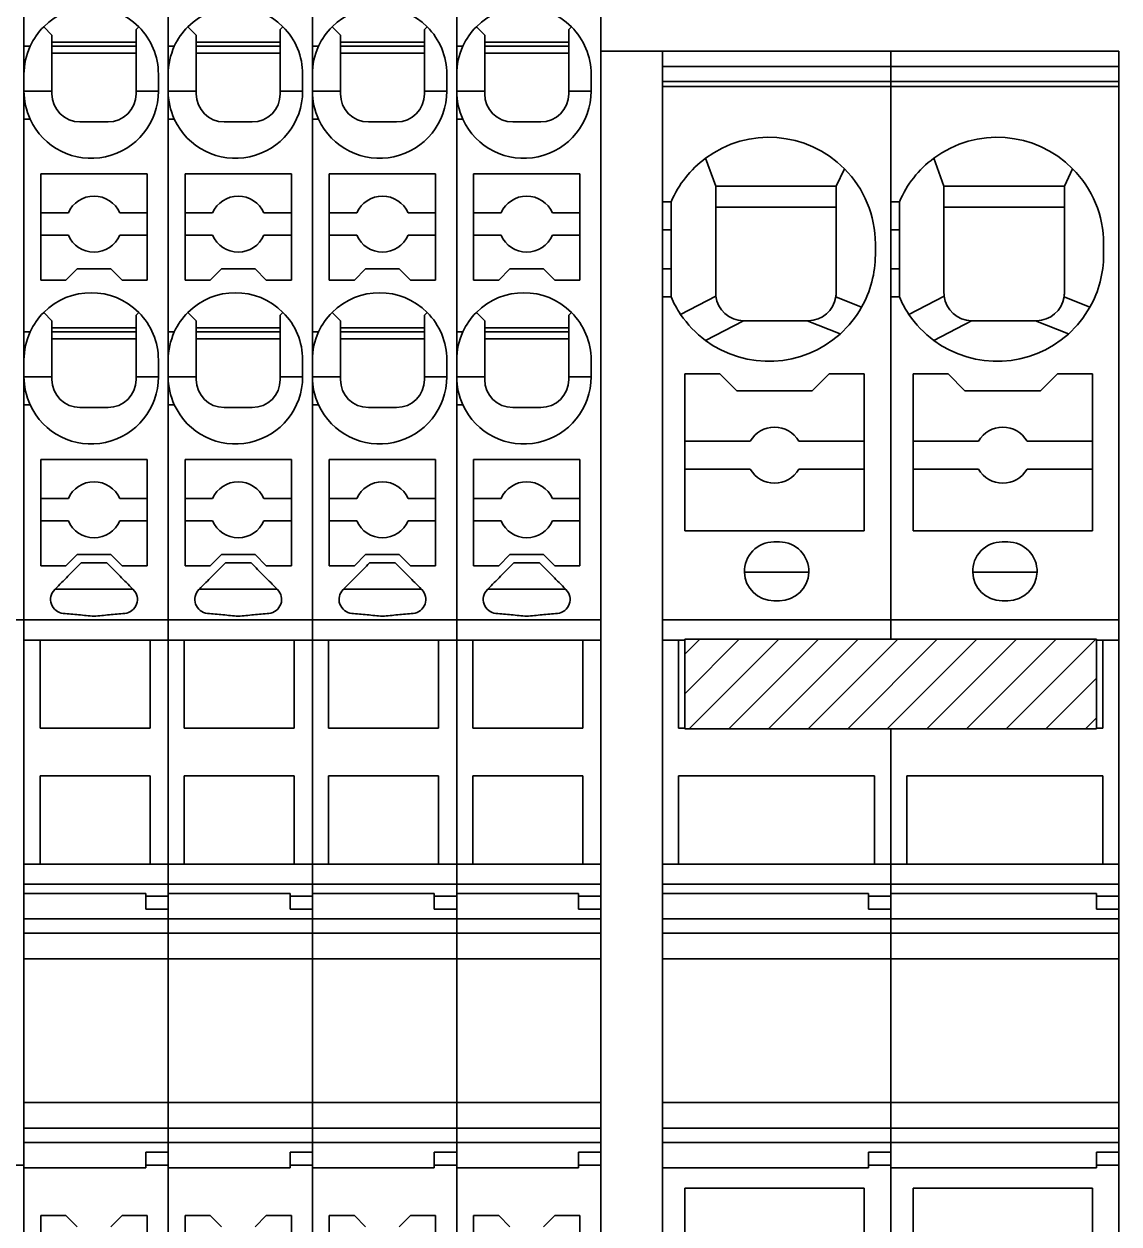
# Model space of a CAD drawing. Header units: millimetres. Extents: x 7 to 587, y 2 to 418.
# Drawn here: x 368.85 to 407.95, y 227.85 to 270.7 of the extents above; entities that cross this region are included whole.
import ezdxf

# ---------------------------------------------------------------- set-up
doc = ezdxf.new("R2010")
doc.units = ezdxf.units.MM
doc.layers.add('GR1_01', color=7, linetype='Continuous')
doc.layers.add('GR1_04', color=7, linetype='Continuous')

# ---------------------------------------------------------------- blocks, each defined once
blk = doc.blocks.new('BLKF064')
at = {"layer": 'GR1_01', "color": 3, "linetype": 'Continuous', "lineweight": 35}
for p, q in [((391.647, 269.725), (389.447, 269.725)), ((389.447, 269.725), (389.447, 212)), ((391.647, 212), (391.647, 269.725))]:
    blk.add_line(p, q, dxfattribs=at)
blk = doc.blocks.new('BLKF065')
at = {"layer": 'GR1_01', "color": 3, "linetype": 'Continuous', "lineweight": 35}
for p, q in [((391.647, 269.725), (399.797, 269.725)), ((391.647, 269.177), (391.647, 269.725)), ((399.797, 269.177), (399.797, 269.725)), ((391.647, 269.177), (399.797, 269.177)), ((391.647, 268.637), (391.647, 269.177)), ((399.797, 268.637), (399.797, 269.177)), ((391.647, 268.637), (399.797, 268.637)), ((391.647, 268.468), (391.647, 268.637)), ((391.647, 268.468), (399.797, 268.468)), ((391.647, 264.35), (391.647, 268.468)), ((399.797, 268.468), (399.797, 268.637)), ((399.797, 268.468), (399.797, 249.418)), ((393.547, 264.9), (393.185, 265.903)), ((398.142, 265.53), (397.847, 264.9)), ((393.547, 264.9), (397.847, 264.9)), ((393.547, 264.15), (393.547, 264.9)), ((397.847, 264.15), (397.847, 264.9)), ((391.956, 264.35), (391.647, 264.35)), ((391.647, 264.35), (391.647, 263.35)), ((391.956, 264.35), (391.956, 263.35)), ((397.847, 264.15), (393.547, 264.15)), ((393.547, 261.1), (393.547, 264.15)), ((397.847, 261.1), (397.847, 264.15)), ((391.647, 263.35), (391.956, 263.35)), ((391.647, 263.35), (391.647, 261.95)), ((391.956, 261.95), (391.956, 263.35)), ((399.247, 262.45), (399.247, 262.85)), ((391.956, 261.95), (391.647, 261.95)), ((391.647, 260.95), (391.647, 261.95)), ((391.956, 260.95), (391.956, 261.95)), ((391.647, 260.95), (391.956, 260.95)), ((391.647, 260.95), (391.647, 249.418)), ((393.554, 260.983), (392.295, 260.328)), ((398.757, 260.582), (397.836, 260.951)), ((394.534, 260.1), (393.183, 259.398)), ((396.811, 260.1), (394.547, 260.1)), ((397.991, 259.627), (396.811, 260.1)), ((392.447, 258.2), (392.447, 255.8)), ((393.697, 258.2), (392.447, 258.2)), ((394.297, 257.6), (393.697, 258.2)), ((397.597, 258.2), (396.997, 257.6)), ((398.847, 258.2), (397.597, 258.2)), ((398.847, 255.8), (398.847, 258.2)), ((396.997, 257.6), (394.297, 257.6)), ((392.447, 255.8), (394.781, 255.8)), ((392.447, 255.8), (392.447, 254.8)), ((396.513, 255.8), (398.847, 255.8)), ((398.847, 254.8), (398.847, 255.8)), ((394.781, 254.8), (392.447, 254.8)), ((392.447, 254.8), (392.447, 252.6)), ((398.847, 254.8), (396.513, 254.8)), ((398.847, 252.6), (398.847, 254.8)), ((392.447, 252.6), (398.847, 252.6)), ((395.822, 252.2), (395.622, 252.2)), ((394.573, 251.119), (396.872, 251.119)), ((395.622, 250.1), (395.822, 250.1)), ((391.647, 249.418), (399.797, 249.418)), ((391.647, 248.7), (391.647, 249.418)), ((399.797, 248.725), (399.797, 249.418)), ((391.647, 248.7), (392.222, 248.7)), ((391.647, 240.7), (391.647, 248.7)), ((392.222, 248.7), (392.222, 245.55)), ((392.222, 248.7), (392.447, 248.7)), ((392.447, 245.55), (392.222, 245.55)), ((399.797, 240.7), (399.797, 245.525)), ((399.222, 243.85), (392.222, 243.85)), ((392.222, 243.85), (392.222, 240.7)), ((399.222, 240.7), (399.222, 243.85)), ((391.647, 240.7), (392.222, 240.7)), ((391.647, 239.982), (391.647, 240.7)), ((392.222, 240.7), (399.222, 240.7)), ((399.222, 240.7), (399.797, 240.7)), ((399.797, 239.982), (399.797, 240.7)), ((399.797, 239.982), (391.647, 239.982)), ((391.647, 239.65), (391.647, 239.982)), ((399.797, 239.549), (399.797, 239.982)), ((391.647, 239.65), (398.997, 239.65)), ((391.647, 238.74), (391.647, 239.65)), ((398.997, 239.65), (398.997, 239.549)), ((398.997, 239.093), (398.997, 239.549)), ((398.997, 239.549), (399.797, 239.549)), ((399.797, 239.093), (399.797, 239.549)), ((398.997, 239.093), (399.797, 239.093)), ((399.797, 238.74), (399.797, 239.093)), ((399.797, 238.74), (391.647, 238.74)), ((391.647, 238.228), (391.647, 238.74)), ((399.797, 238.228), (399.797, 238.74)), ((391.647, 238.228), (399.797, 238.228)), ((391.647, 237.316), (391.647, 238.228)), ((399.797, 237.316), (399.797, 238.228)), ((391.647, 237.316), (399.797, 237.316)), ((391.647, 232.184), (391.647, 237.316)), ((399.797, 232.184), (399.797, 237.316)), ((391.647, 232.184), (399.797, 232.184)), ((391.647, 231.272), (391.647, 232.184)), ((399.797, 231.272), (399.797, 232.184)), ((391.647, 231.272), (399.797, 231.272)), ((391.647, 231.272), (391.647, 230.76)), ((399.797, 231.272), (399.797, 230.76)), ((391.647, 230.76), (399.797, 230.76)), ((391.647, 229.85), (391.647, 230.76)), ((399.797, 230.407), (399.797, 230.76)), ((398.997, 230.407), (399.797, 230.407)), ((398.997, 229.951), (398.997, 230.407)), ((399.797, 229.951), (399.797, 230.407)), ((391.647, 229.85), (398.997, 229.85)), ((391.647, 220.775), (391.647, 229.85)), ((398.997, 229.951), (399.797, 229.951)), ((398.997, 229.85), (398.997, 229.951)), ((399.797, 229.85), (399.797, 229.951)), ((399.797, 213.584), (399.797, 229.85)), ((392.447, 229.125), (392.447, 226.925)), ((398.847, 229.125), (392.447, 229.125)), ((398.847, 226.925), (398.847, 229.125))]:
    blk.add_line(p, q, dxfattribs=at)
for centre, radius, start, end in [((395.447, 262.85), 3.8, 44.8428, 126.5314), ((395.447, 262.85), 3.8, 126.5314, 156.7504), ((395.447, 262.85), 3.8, 0, 44.8428), ((395.447, 262.45), 3.8, 330.5582, 0), ((395.447, 262.45), 3.8, 203.2496, 213.9453), ((394.547, 261.1), 1, 180, 186.727), ((394.547, 261.1), 1, 186.727, 269.213), ((396.847, 261.1), 1, 270, 351.4563), ((396.847, 261.1), 1, 351.4563, 0), ((395.447, 262.45), 3.8, 312.0124, 330.5582), ((395.447, 262.45), 3.8, 213.9453, 233.4323), ((394.547, 261.1), 1, 269.213, 270), ((395.447, 262.45), 3.8, 233.4323, 312.0124), ((395.647, 255.3), 1, 30, 150), ((395.647, 255.3), 1, 210, 330), ((395.622, 251.15), 1.05, 90, 181.716), ((395.822, 251.15), 1.05, 358.284, 90), ((395.622, 251.15), 1.05, 181.716, 270), ((395.822, 251.15), 1.05, 270, 358.284)]:
    blk.add_arc(centre, radius, start, end, dxfattribs=at)
blk.add_open_spline([(396.811, 260.1), (396.814, 260.1), (396.82, 260.1), (396.829, 260.1), (396.838, 260.1), (396.844, 260.1), (396.847, 260.1)], degree=3, knots=[0, 0, 0, 0, 0.00901518, 0.01802756, 0.02727905, 0.03652254, 0.03652254, 0.03652254, 0.03652254], dxfattribs=at)
blk = doc.blocks.new('BLKF066')
at = {"layer": 'GR1_01', "color": 3, "linetype": 'Continuous', "lineweight": 35}
for p, q in [((399.797, 269.725), (407.947, 269.725)), ((399.797, 269.177), (399.797, 269.725)), ((407.947, 269.177), (407.947, 269.725)), ((399.797, 269.177), (407.947, 269.177)), ((399.797, 268.637), (399.797, 269.177)), ((407.947, 268.637), (407.947, 269.177)), ((399.797, 268.637), (407.947, 268.637)), ((399.797, 268.468), (399.797, 268.637)), ((399.797, 268.468), (407.947, 268.468)), ((399.797, 264.35), (399.797, 268.468)), ((407.947, 268.468), (407.947, 268.637)), ((407.947, 268.468), (407.947, 249.418)), ((401.697, 264.9), (401.335, 265.903)), ((406.292, 265.53), (405.997, 264.9)), ((401.697, 264.9), (405.997, 264.9)), ((401.697, 264.15), (401.697, 264.9)), ((405.997, 264.15), (405.997, 264.9)), ((400.106, 264.35), (399.797, 264.35)), ((399.797, 264.35), (399.797, 263.35)), ((400.106, 264.35), (400.106, 263.35)), ((405.997, 264.15), (401.697, 264.15)), ((401.697, 261.1), (401.697, 264.15)), ((405.997, 261.1), (405.997, 264.15)), ((399.797, 263.35), (400.106, 263.35)), ((399.797, 263.35), (399.797, 261.95)), ((400.106, 261.95), (400.106, 263.35)), ((407.397, 262.45), (407.397, 262.85)), ((400.106, 261.95), (399.797, 261.95)), ((399.797, 260.95), (399.797, 261.95)), ((400.106, 260.95), (400.106, 261.95)), ((399.797, 260.95), (400.106, 260.95)), ((399.797, 260.95), (399.797, 249.418)), ((401.704, 260.983), (400.445, 260.328)), ((406.907, 260.582), (405.986, 260.951)), ((402.684, 260.1), (401.333, 259.398)), ((404.961, 260.1), (402.697, 260.1)), ((406.141, 259.627), (404.961, 260.1)), ((400.597, 258.2), (400.597, 255.8)), ((401.847, 258.2), (400.597, 258.2)), ((402.447, 257.6), (401.847, 258.2)), ((405.747, 258.2), (405.147, 257.6)), ((406.997, 258.2), (405.747, 258.2)), ((406.997, 255.8), (406.997, 258.2)), ((405.147, 257.6), (402.447, 257.6)), ((400.597, 255.8), (402.931, 255.8)), ((400.597, 255.8), (400.597, 254.8)), ((404.663, 255.8), (406.997, 255.8)), ((406.997, 254.8), (406.997, 255.8)), ((402.931, 254.8), (400.597, 254.8)), ((400.597, 254.8), (400.597, 252.6)), ((406.997, 254.8), (404.663, 254.8)), ((406.997, 252.6), (406.997, 254.8)), ((400.597, 252.6), (406.997, 252.6)), ((403.972, 252.2), (403.772, 252.2)), ((402.723, 251.119), (405.022, 251.119)), ((403.772, 250.1), (403.972, 250.1)), ((399.797, 249.418), (407.947, 249.418)), ((399.797, 248.725), (399.797, 249.418)), ((407.947, 248.7), (407.947, 249.418)), ((407.147, 248.7), (407.372, 248.7)), ((407.372, 245.55), (407.372, 248.7)), ((407.372, 248.7), (407.947, 248.7)), ((407.947, 240.7), (407.947, 248.7)), ((399.797, 240.7), (399.797, 245.525)), ((407.372, 245.55), (407.147, 245.55)), ((407.372, 243.85), (400.372, 243.85)), ((400.372, 243.85), (400.372, 240.7)), ((407.372, 240.7), (407.372, 243.85)), ((399.797, 240.7), (400.372, 240.7)), ((399.797, 239.982), (399.797, 240.7)), ((400.372, 240.7), (407.372, 240.7)), ((407.372, 240.7), (407.947, 240.7)), ((407.947, 239.982), (407.947, 240.7)), ((407.947, 239.982), (399.797, 239.982)), ((399.797, 239.65), (399.797, 239.982)), ((407.947, 239.549), (407.947, 239.982)), ((399.797, 239.65), (407.147, 239.65)), ((399.797, 238.74), (399.797, 239.65)), ((407.147, 239.65), (407.147, 239.549)), ((407.147, 239.093), (407.147, 239.549)), ((407.147, 239.549), (407.947, 239.549)), ((407.947, 239.093), (407.947, 239.549)), ((407.147, 239.093), (407.947, 239.093)), ((407.947, 238.74), (407.947, 239.093)), ((407.947, 238.74), (399.797, 238.74)), ((399.797, 238.228), (399.797, 238.74)), ((407.947, 238.228), (407.947, 238.74)), ((399.797, 238.228), (407.947, 238.228)), ((399.797, 237.316), (399.797, 238.228)), ((407.947, 237.316), (407.947, 238.228)), ((399.797, 237.316), (407.947, 237.316)), ((399.797, 232.184), (399.797, 237.316)), ((407.947, 232.184), (407.947, 237.316)), ((399.797, 232.184), (407.947, 232.184)), ((399.797, 231.272), (399.797, 232.184)), ((407.947, 231.272), (407.947, 232.184)), ((399.797, 231.272), (407.947, 231.272)), ((399.797, 231.272), (399.797, 230.76)), ((407.947, 231.272), (407.947, 230.76)), ((399.797, 230.76), (407.947, 230.76)), ((399.797, 229.85), (399.797, 230.76)), ((407.947, 230.407), (407.947, 230.76)), ((407.147, 230.407), (407.947, 230.407)), ((407.147, 229.951), (407.147, 230.407)), ((407.947, 229.951), (407.947, 230.407)), ((399.797, 229.85), (407.147, 229.85)), ((399.797, 220.775), (399.797, 229.85)), ((407.147, 229.951), (407.947, 229.951)), ((407.147, 229.85), (407.147, 229.951)), ((407.947, 229.85), (407.947, 229.951)), ((407.947, 213.584), (407.947, 229.85)), ((400.597, 229.125), (400.597, 226.925)), ((406.997, 229.125), (400.597, 229.125)), ((406.997, 226.925), (406.997, 229.125))]:
    blk.add_line(p, q, dxfattribs=at)
for centre, radius, start, end in [((403.597, 262.85), 3.8, 44.8428, 126.5314), ((403.597, 262.85), 3.8, 126.5314, 156.7504), ((403.597, 262.85), 3.8, 0, 44.8428), ((403.597, 262.45), 3.8, 330.5582, 0), ((403.597, 262.45), 3.8, 203.2496, 213.9453), ((402.697, 261.1), 1, 180, 186.727), ((402.697, 261.1), 1, 186.727, 269.213), ((404.997, 261.1), 1, 270, 351.4563), ((404.997, 261.1), 1, 351.4563, 0), ((403.597, 262.45), 3.8, 312.0124, 330.5582), ((403.597, 262.45), 3.8, 213.9453, 233.4323), ((402.697, 261.1), 1, 269.213, 270), ((403.597, 262.45), 3.8, 233.4323, 312.0124), ((403.797, 255.3), 1, 30, 150), ((403.797, 255.3), 1, 210, 330), ((403.772, 251.15), 1.05, 90, 181.716), ((403.972, 251.15), 1.05, 358.284, 90), ((403.772, 251.15), 1.05, 181.716, 270), ((403.972, 251.15), 1.05, 270, 358.284)]:
    blk.add_arc(centre, radius, start, end, dxfattribs=at)
blk.add_open_spline([(404.961, 260.1), (404.964, 260.1), (404.97, 260.1), (404.979, 260.1), (404.988, 260.1), (404.994, 260.1), (404.997, 260.1)], degree=3, knots=[0, 0, 0, 0, 0.00901518, 0.01802756, 0.02727905, 0.03652254, 0.03652254, 0.03652254, 0.03652254], dxfattribs=at)
blk = doc.blocks.new('BLKF101')
at = {"layer": 'GR1_01', "color": 3, "linetype": 'Continuous', "lineweight": 35}
for p, q in [((368.847, 249.418), (368.847, 274.544)), ((363.697, 249.418), (368.847, 249.418)), ((368.847, 248.7), (368.847, 249.418)), ((368.847, 229.951), (368.847, 230.407)), ((368.847, 229.951), (368.047, 229.951)), ((368.847, 229.951), (368.847, 204.849))]:
    blk.add_line(p, q, dxfattribs=at)
blk = doc.blocks.new('BLKF102')
at = {"layer": 'GR1_01', "color": 3, "linetype": 'Continuous', "lineweight": 35}
for p, q in [((368.847, 274.544), (368.847, 269.9)), ((373.997, 249.418), (373.997, 274.544)), ((369.847, 270.3), (369.55, 270.597)), ((372.944, 270.597), (372.847, 270.5)), ((372.847, 270.5), (372.847, 270.05)), ((369.847, 270.3), (369.847, 270.05)), ((369.847, 270.05), (369.847, 269.9)), ((372.847, 270.05), (369.847, 270.05)), ((372.847, 270.05), (372.847, 269.9)), ((368.847, 269.9), (369.066, 269.9)), ((368.847, 269.9), (368.847, 268.9)), ((372.847, 269.9), (369.847, 269.9)), ((369.847, 269.9), (369.847, 269.65)), ((372.847, 269.65), (369.847, 269.65)), ((369.847, 269.65), (369.847, 268.3)), ((372.847, 269.9), (372.847, 269.65)), ((372.847, 269.65), (372.847, 268.3)), ((368.847, 268.9), (368.847, 268.3)), ((373.647, 268.9), (373.647, 268.3)), ((369.847, 268.3), (368.847, 268.3)), ((368.847, 267.3), (368.847, 268.3)), ((369.847, 268.2), (369.847, 268.3)), ((372.847, 268.2), (372.847, 268.3)), ((372.847, 268.3), (373.647, 268.3)), ((369.066, 267.3), (368.847, 267.3)), ((368.847, 267.3), (368.847, 259.7)), ((369.447, 265.35), (369.447, 263.95)), ((373.247, 265.35), (369.447, 265.35)), ((373.247, 263.95), (373.247, 265.35)), ((369.447, 263.95), (369.447, 263.15)), ((369.447, 263.95), (370.431, 263.95)), ((372.264, 263.95), (373.247, 263.95)), ((373.247, 263.15), (373.247, 263.95)), ((369.447, 263.15), (369.447, 261.55)), ((370.431, 263.15), (369.447, 263.15)), ((373.247, 263.15), (372.264, 263.15)), ((373.247, 261.55), (373.247, 263.15)), ((370.347, 261.55), (370.747, 261.95)), ((370.747, 261.95), (371.947, 261.95)), ((371.947, 261.95), (372.347, 261.55)), ((369.447, 261.55), (370.347, 261.55)), ((372.347, 261.55), (373.247, 261.55)), ((369.847, 260.1), (369.55, 260.397)), ((369.847, 260.1), (369.847, 259.85)), ((372.944, 260.397), (372.847, 260.3)), ((372.847, 260.3), (372.847, 259.85)), ((368.847, 259.7), (369.066, 259.7)), ((368.847, 259.7), (368.847, 258.7)), ((372.847, 259.85), (369.847, 259.85)), ((369.847, 259.85), (369.847, 259.7)), ((372.847, 259.7), (369.847, 259.7)), ((369.847, 259.7), (369.847, 259.45)), ((372.847, 259.85), (372.847, 259.7)), ((372.847, 259.7), (372.847, 259.45)), ((369.847, 259.45), (369.847, 258.1)), ((372.847, 259.45), (369.847, 259.45)), ((372.847, 259.45), (372.847, 258.1)), ((368.847, 258.7), (368.847, 258.1)), ((373.647, 258.7), (373.647, 258.1)), ((369.847, 258.1), (368.847, 258.1)), ((368.847, 257.1), (368.847, 258.1)), ((369.847, 258), (369.847, 258.1)), ((372.847, 258), (372.847, 258.1)), ((372.847, 258.1), (373.647, 258.1)), ((369.066, 257.1), (368.847, 257.1)), ((368.847, 257.1), (368.847, 249.418)), ((373.247, 255.15), (369.447, 255.15)), ((369.447, 255.15), (369.447, 253.75)), ((373.247, 253.75), (373.247, 255.15)), ((369.447, 253.75), (369.447, 252.95)), ((369.447, 253.75), (370.431, 253.75)), ((372.264, 253.75), (373.247, 253.75)), ((373.247, 252.95), (373.247, 253.75)), ((369.447, 252.95), (369.447, 251.35)), ((370.431, 252.95), (369.447, 252.95)), ((373.247, 252.95), (372.264, 252.95)), ((373.247, 251.35), (373.247, 252.95)), ((370.347, 251.35), (370.747, 251.75)), ((370.747, 251.75), (371.947, 251.75)), ((371.947, 251.75), (372.347, 251.35)), ((369.447, 251.35), (370.347, 251.35)), ((372.347, 251.35), (373.247, 251.35)), ((372.735, 250.52), (369.96, 250.52)), ((368.847, 249.418), (373.997, 249.418)), ((368.847, 248.7), (368.847, 249.418)), ((373.997, 248.7), (373.997, 249.418)), ((369.422, 248.7), (368.847, 248.7)), ((368.847, 240.7), (368.847, 248.7)), ((373.347, 248.7), (369.422, 248.7)), ((369.422, 248.7), (369.422, 245.55)), ((373.997, 248.7), (373.347, 248.7)), ((373.347, 245.55), (373.347, 248.7)), ((373.997, 240.7), (373.997, 248.7)), ((369.422, 245.55), (373.347, 245.55)), ((373.347, 243.85), (369.422, 243.85)), ((369.422, 243.85), (369.422, 240.7)), ((373.347, 240.7), (373.347, 243.85)), ((369.422, 240.7), (368.847, 240.7)), ((368.847, 239.982), (368.847, 240.7)), ((373.347, 240.7), (369.422, 240.7)), ((373.997, 240.7), (373.347, 240.7)), ((373.997, 239.982), (373.997, 240.7)), ((373.997, 239.982), (368.847, 239.982)), ((368.847, 239.65), (368.847, 239.982)), ((373.997, 239.549), (373.997, 239.982)), ((373.197, 239.65), (368.847, 239.65)), ((368.847, 239.65), (368.847, 238.74)), ((373.197, 239.549), (373.197, 239.65)), ((373.997, 239.549), (373.197, 239.549)), ((373.197, 239.093), (373.197, 239.549)), ((373.997, 239.093), (373.997, 239.549)), ((373.997, 239.093), (373.197, 239.093)), ((373.997, 239.093), (373.997, 238.74)), ((373.997, 238.74), (368.847, 238.74)), ((368.847, 238.228), (368.847, 238.74)), ((373.997, 238.228), (373.997, 238.74)), ((373.997, 238.228), (368.847, 238.228)), ((368.847, 237.316), (368.847, 238.228)), ((373.997, 237.316), (373.997, 238.228)), ((373.997, 237.316), (368.847, 237.316)), ((368.847, 232.184), (368.847, 237.316)), ((373.997, 232.184), (373.997, 237.316)), ((368.847, 232.184), (368.847, 231.272)), ((373.997, 232.184), (368.847, 232.184)), ((373.997, 232.184), (373.997, 231.272)), ((368.847, 231.272), (368.847, 230.76)), ((373.997, 231.272), (368.847, 231.272)), ((373.997, 231.272), (373.997, 230.76)), ((368.847, 230.76), (373.997, 230.76)), ((368.847, 230.76), (368.847, 229.85)), ((373.997, 230.76), (373.997, 230.407)), ((373.997, 230.407), (373.197, 230.407)), ((373.197, 229.951), (373.197, 230.407)), ((373.997, 229.951), (373.997, 230.407)), ((373.197, 229.85), (368.847, 229.85)), ((368.847, 222.4), (368.847, 229.85)), ((373.997, 229.951), (373.197, 229.951)), ((373.197, 229.85), (373.197, 229.951)), ((373.997, 229.951), (373.997, 204.849)), ((369.447, 226.55), (369.447, 228.15)), ((369.447, 228.15), (370.347, 228.15)), ((370.347, 228.15), (370.747, 227.75)), ((371.947, 227.75), (372.347, 228.15)), ((372.347, 228.15), (373.247, 228.15)), ((373.247, 228.15), (373.247, 226.55))]:
    blk.add_line(p, q, dxfattribs=at)
for centre, radius, start, end in [((371.247, 268.9), 2.4, 45, 135), ((371.247, 268.9), 2.4, 135, 155.3757), ((371.247, 268.9), 2.4, 0, 45), ((371.247, 268.9), 2.4, 155.3757, 180), ((371.247, 268.3), 2.4, 180, 204.6243), ((371.247, 268.3), 2.4, 204.6243, 0), ((370.847, 268.2), 1, 180, 270), ((371.847, 268.2), 1, 270, 0), ((371.347, 263.55), 1, 23.5782, 156.4218), ((371.347, 263.55), 1, 203.5782, 336.4218), ((371.247, 258.7), 2.4, 45, 135), ((371.247, 258.7), 2.4, 135, 155.3757), ((371.247, 258.7), 2.4, 0, 45), ((371.247, 258.7), 2.4, 155.3757, 180), ((371.247, 258.1), 2.4, 180, 204.6243), ((371.247, 258.1), 2.4, 204.6243, 0), ((370.847, 258), 1, 180, 270), ((371.847, 258), 1, 270, 0), ((371.347, 253.35), 1, 23.5782, 156.4218), ((371.347, 253.35), 1, 203.5782, 336.4218), ((370.297, 250.15), 0.5, 135, 264.5597), ((372.397, 250.15), 0.5, 275.4406, 44.9997)]:
    blk.add_arc(centre, radius, start, end, dxfattribs=at)
for points, knots in [([(371.847, 267.2), (371.804, 267.2), (371.73, 267.2), (371.614, 267.2), (371.498, 267.2), (371.368, 267.2), (371.234, 267.2), (371.101, 267.2), (370.972, 267.2), (370.888, 267.2), (370.847, 267.2)], [0, 0, 0, 0, 0.129789, 0.223255, 0.346586, 0.477449, 0.613456, 0.74891, 0.878338, 1, 1, 1, 1]), ([(371.847, 257), (371.807, 257), (371.733, 257), (371.617, 257), (371.498, 257), (371.368, 257), (371.234, 257), (371.101, 257), (370.972, 257), (370.888, 257), (370.847, 257)], [0, 0, 0, 0, 0.120567, 0.223255, 0.346586, 0.477449, 0.613456, 0.74891, 0.878338, 1, 1, 1, 1]), ([(369.96, 250.52), (370.036, 250.596), (370.189, 250.748), (370.42, 250.98), (370.654, 251.213), (370.811, 251.371), (370.89, 251.45)], [0, 0, 0, 0, 0.323038, 0.646076, 0.980696, 1.315315, 1.315315, 1.315315, 1.315315]), ([(372.735, 250.52), (372.658, 250.596), (372.506, 250.748), (372.275, 250.98), (372.041, 251.213), (371.883, 251.371), (371.805, 251.45)], [0, 0, 0, 0, 0.323038, 0.646076, 0.980696, 1.315315, 1.315315, 1.315315, 1.315315]), ([(369.944, 250.504), (369.947, 250.506), (369.952, 250.512), (369.958, 250.517), (369.96, 250.52)], [0, 0, 0, 0, 0.01158126, 0.02316252, 0.02316252, 0.02316252, 0.02316252]), ([(372.751, 250.504), (372.748, 250.506), (372.743, 250.512), (372.737, 250.517), (372.735, 250.52)], [0, 0, 0, 0, 0.01158126, 0.02316252, 0.02316252, 0.02316252, 0.02316252])]:
    blk.add_open_spline(points, degree=3, knots=knots, dxfattribs=at)
for points in [[(370.89, 251.45), (370.966, 251.45), (371.119, 251.45), (371.347, 251.45), (371.576, 251.45), (371.728, 251.45), (371.805, 251.45)], [(370.25, 249.652), (370.341, 249.644), (370.524, 249.626), (370.799, 249.6), (371.073, 249.574), (371.256, 249.556), (371.347, 249.548)], [(371.347, 249.548), (371.439, 249.556), (371.622, 249.574), (371.896, 249.6), (372.17, 249.626), (372.353, 249.644), (372.445, 249.652)]]:
    blk.add_open_spline(points, degree=3, dxfattribs=at)
blk = doc.blocks.new('BLKF103')
at = {"layer": 'GR1_01', "color": 3, "linetype": 'Continuous', "lineweight": 35}
for p, q in [((373.997, 274.544), (373.997, 269.9)), ((379.147, 249.418), (379.147, 274.544)), ((374.997, 270.3), (374.7, 270.597)), ((378.094, 270.597), (377.997, 270.5)), ((377.997, 270.5), (377.997, 270.05)), ((374.997, 270.3), (374.997, 270.05)), ((374.997, 270.05), (374.997, 269.9)), ((377.997, 270.05), (374.997, 270.05)), ((377.997, 270.05), (377.997, 269.9)), ((373.997, 269.9), (374.216, 269.9)), ((373.997, 269.9), (373.997, 268.9)), ((377.997, 269.9), (374.997, 269.9)), ((374.997, 269.9), (374.997, 269.65)), ((377.997, 269.65), (374.997, 269.65)), ((374.997, 269.65), (374.997, 268.3)), ((377.997, 269.9), (377.997, 269.65)), ((377.997, 269.65), (377.997, 268.3)), ((373.997, 268.9), (373.997, 268.3)), ((378.797, 268.9), (378.797, 268.3)), ((374.997, 268.3), (373.997, 268.3)), ((373.997, 267.3), (373.997, 268.3)), ((374.997, 268.2), (374.997, 268.3)), ((377.997, 268.2), (377.997, 268.3)), ((377.997, 268.3), (378.797, 268.3)), ((374.216, 267.3), (373.997, 267.3)), ((373.997, 267.3), (373.997, 259.7)), ((374.597, 265.35), (374.597, 263.95)), ((378.397, 265.35), (374.597, 265.35)), ((378.397, 263.95), (378.397, 265.35)), ((374.597, 263.95), (374.597, 263.15)), ((374.597, 263.95), (375.581, 263.95)), ((377.414, 263.95), (378.397, 263.95)), ((378.397, 263.15), (378.397, 263.95)), ((374.597, 263.15), (374.597, 261.55)), ((375.581, 263.15), (374.597, 263.15)), ((378.397, 263.15), (377.414, 263.15)), ((378.397, 261.55), (378.397, 263.15)), ((375.497, 261.55), (375.897, 261.95)), ((375.897, 261.95), (377.097, 261.95)), ((377.097, 261.95), (377.497, 261.55)), ((374.597, 261.55), (375.497, 261.55)), ((377.497, 261.55), (378.397, 261.55)), ((374.997, 260.1), (374.7, 260.397)), ((374.997, 260.1), (374.997, 259.85)), ((378.094, 260.397), (377.997, 260.3)), ((377.997, 260.3), (377.997, 259.85)), ((373.997, 259.7), (374.216, 259.7)), ((373.997, 259.7), (373.997, 258.7)), ((377.997, 259.85), (374.997, 259.85)), ((374.997, 259.85), (374.997, 259.7)), ((377.997, 259.7), (374.997, 259.7)), ((374.997, 259.7), (374.997, 259.45)), ((377.997, 259.85), (377.997, 259.7)), ((377.997, 259.7), (377.997, 259.45)), ((374.997, 259.45), (374.997, 258.1)), ((377.997, 259.45), (374.997, 259.45)), ((377.997, 259.45), (377.997, 258.1)), ((373.997, 258.7), (373.997, 258.1)), ((378.797, 258.7), (378.797, 258.1)), ((374.997, 258.1), (373.997, 258.1)), ((373.997, 257.1), (373.997, 258.1)), ((374.997, 258), (374.997, 258.1)), ((377.997, 258), (377.997, 258.1)), ((377.997, 258.1), (378.797, 258.1)), ((374.216, 257.1), (373.997, 257.1)), ((373.997, 257.1), (373.997, 249.418)), ((378.397, 255.15), (374.597, 255.15)), ((374.597, 255.15), (374.597, 253.75)), ((378.397, 253.75), (378.397, 255.15)), ((374.597, 253.75), (374.597, 252.95)), ((374.597, 253.75), (375.581, 253.75)), ((377.414, 253.75), (378.397, 253.75)), ((378.397, 252.95), (378.397, 253.75)), ((374.597, 252.95), (374.597, 251.35)), ((375.581, 252.95), (374.597, 252.95)), ((378.397, 252.95), (377.414, 252.95)), ((378.397, 251.35), (378.397, 252.95)), ((375.497, 251.35), (375.897, 251.75)), ((375.897, 251.75), (377.097, 251.75)), ((377.097, 251.75), (377.497, 251.35)), ((374.597, 251.35), (375.497, 251.35)), ((377.497, 251.35), (378.397, 251.35)), ((377.885, 250.52), (375.11, 250.52)), ((373.997, 249.418), (379.147, 249.418)), ((373.997, 248.7), (373.997, 249.418)), ((379.147, 248.7), (379.147, 249.418)), ((374.572, 248.7), (373.997, 248.7)), ((373.997, 240.7), (373.997, 248.7)), ((378.497, 248.7), (374.572, 248.7)), ((374.572, 248.7), (374.572, 245.55)), ((379.147, 248.7), (378.497, 248.7)), ((378.497, 245.55), (378.497, 248.7)), ((379.147, 240.7), (379.147, 248.7)), ((374.572, 245.55), (378.497, 245.55)), ((378.497, 243.85), (374.572, 243.85)), ((374.572, 243.85), (374.572, 240.7)), ((378.497, 240.7), (378.497, 243.85)), ((374.572, 240.7), (373.997, 240.7)), ((373.997, 239.982), (373.997, 240.7)), ((378.497, 240.7), (374.572, 240.7)), ((379.147, 240.7), (378.497, 240.7)), ((379.147, 239.982), (379.147, 240.7)), ((379.147, 239.982), (373.997, 239.982)), ((373.997, 239.65), (373.997, 239.982)), ((379.147, 239.549), (379.147, 239.982)), ((378.347, 239.65), (373.997, 239.65)), ((373.997, 239.65), (373.997, 238.74)), ((378.347, 239.549), (378.347, 239.65)), ((379.147, 239.549), (378.347, 239.549)), ((378.347, 239.093), (378.347, 239.549)), ((379.147, 239.093), (379.147, 239.549)), ((379.147, 239.093), (378.347, 239.093)), ((379.147, 239.093), (379.147, 238.74)), ((379.147, 238.74), (373.997, 238.74)), ((373.997, 238.228), (373.997, 238.74)), ((379.147, 238.228), (379.147, 238.74)), ((379.147, 238.228), (373.997, 238.228)), ((373.997, 237.316), (373.997, 238.228)), ((379.147, 237.316), (379.147, 238.228)), ((379.147, 237.316), (373.997, 237.316)), ((373.997, 232.184), (373.997, 237.316)), ((379.147, 232.184), (379.147, 237.316)), ((373.997, 232.184), (373.997, 231.272)), ((379.147, 232.184), (373.997, 232.184)), ((379.147, 232.184), (379.147, 231.272)), ((373.997, 231.272), (373.997, 230.76)), ((379.147, 231.272), (373.997, 231.272)), ((379.147, 231.272), (379.147, 230.76)), ((373.997, 230.76), (379.147, 230.76)), ((373.997, 230.76), (373.997, 229.85)), ((379.147, 230.76), (379.147, 230.407)), ((379.147, 230.407), (378.347, 230.407)), ((378.347, 229.951), (378.347, 230.407)), ((379.147, 229.951), (379.147, 230.407)), ((378.347, 229.85), (373.997, 229.85)), ((373.997, 222.4), (373.997, 229.85)), ((379.147, 229.951), (378.347, 229.951)), ((378.347, 229.85), (378.347, 229.951)), ((379.147, 229.951), (379.147, 204.849)), ((374.597, 226.55), (374.597, 228.15)), ((374.597, 228.15), (375.497, 228.15)), ((375.497, 228.15), (375.897, 227.75)), ((377.097, 227.75), (377.497, 228.15)), ((377.497, 228.15), (378.397, 228.15)), ((378.397, 228.15), (378.397, 226.55))]:
    blk.add_line(p, q, dxfattribs=at)
for centre, radius, start, end in [((376.397, 268.9), 2.4, 45, 135), ((376.397, 268.9), 2.4, 135, 155.3757), ((376.397, 268.9), 2.4, 0, 45), ((376.397, 268.9), 2.4, 155.3757, 180), ((376.397, 268.3), 2.4, 180, 204.6243), ((376.397, 268.3), 2.4, 204.6243, 0), ((375.997, 268.2), 1, 180, 270), ((376.997, 268.2), 1, 270, 0), ((376.497, 263.55), 1, 23.5782, 156.4218), ((376.497, 263.55), 1, 203.5782, 336.4218), ((376.397, 258.7), 2.4, 45, 135), ((376.397, 258.7), 2.4, 135, 155.3757), ((376.397, 258.7), 2.4, 0, 45), ((376.397, 258.7), 2.4, 155.3757, 180), ((376.397, 258.1), 2.4, 180, 204.6243), ((376.397, 258.1), 2.4, 204.6243, 0), ((375.997, 258), 1, 180, 270), ((376.997, 258), 1, 270, 0), ((376.497, 253.35), 1, 23.5782, 156.4218), ((376.497, 253.35), 1, 203.5782, 336.4218), ((375.447, 250.15), 0.5, 135, 264.5597), ((377.547, 250.15), 0.5, 275.4406, 44.9997)]:
    blk.add_arc(centre, radius, start, end, dxfattribs=at)
for points, knots in [([(376.997, 267.2), (376.954, 267.2), (376.88, 267.2), (376.764, 267.2), (376.648, 267.2), (376.518, 267.2), (376.384, 267.2), (376.251, 267.2), (376.122, 267.2), (376.038, 267.2), (375.997, 267.2)], [0, 0, 0, 0, 0.129789, 0.223255, 0.346586, 0.477449, 0.613456, 0.74891, 0.878338, 1, 1, 1, 1]), ([(376.997, 257), (376.957, 257), (376.883, 257), (376.767, 257), (376.648, 257), (376.518, 257), (376.384, 257), (376.251, 257), (376.122, 257), (376.038, 257), (375.997, 257)], [0, 0, 0, 0, 0.120567, 0.223255, 0.346586, 0.477449, 0.613456, 0.74891, 0.878338, 1, 1, 1, 1]), ([(375.11, 250.52), (375.186, 250.596), (375.339, 250.748), (375.57, 250.98), (375.804, 251.213), (375.961, 251.371), (376.04, 251.45)], [0, 0, 0, 0, 0.323038, 0.646076, 0.980696, 1.315315, 1.315315, 1.315315, 1.315315]), ([(377.885, 250.52), (377.808, 250.596), (377.656, 250.748), (377.425, 250.98), (377.191, 251.213), (377.033, 251.371), (376.955, 251.45)], [0, 0, 0, 0, 0.323038, 0.646076, 0.980696, 1.315315, 1.315315, 1.315315, 1.315315]), ([(375.094, 250.504), (375.097, 250.506), (375.102, 250.512), (375.108, 250.517), (375.11, 250.52)], [0, 0, 0, 0, 0.01158126, 0.02316252, 0.02316252, 0.02316252, 0.02316252]), ([(377.901, 250.504), (377.898, 250.506), (377.893, 250.512), (377.887, 250.517), (377.885, 250.52)], [0, 0, 0, 0, 0.01158126, 0.02316252, 0.02316252, 0.02316252, 0.02316252])]:
    blk.add_open_spline(points, degree=3, knots=knots, dxfattribs=at)
for points in [[(376.04, 251.45), (376.116, 251.45), (376.269, 251.45), (376.497, 251.45), (376.726, 251.45), (376.878, 251.45), (376.955, 251.45)], [(375.4, 249.652), (375.491, 249.644), (375.674, 249.626), (375.949, 249.6), (376.223, 249.574), (376.406, 249.556), (376.497, 249.548)], [(376.497, 249.548), (376.589, 249.556), (376.772, 249.574), (377.046, 249.6), (377.32, 249.626), (377.503, 249.644), (377.595, 249.652)]]:
    blk.add_open_spline(points, degree=3, dxfattribs=at)
blk = doc.blocks.new('BLKF104')
at = {"layer": 'GR1_01', "color": 3, "linetype": 'Continuous', "lineweight": 35}
for p, q in [((379.147, 274.544), (379.147, 269.9)), ((384.297, 249.418), (384.297, 274.544)), ((380.147, 270.3), (379.85, 270.597)), ((383.244, 270.597), (383.147, 270.5)), ((383.147, 270.5), (383.147, 270.05)), ((380.147, 270.3), (380.147, 270.05)), ((380.147, 270.05), (380.147, 269.9)), ((383.147, 270.05), (380.147, 270.05)), ((383.147, 270.05), (383.147, 269.9)), ((379.147, 269.9), (379.366, 269.9)), ((379.147, 269.9), (379.147, 268.9)), ((383.147, 269.9), (380.147, 269.9)), ((380.147, 269.9), (380.147, 269.65)), ((383.147, 269.65), (380.147, 269.65)), ((380.147, 269.65), (380.147, 268.3)), ((383.147, 269.9), (383.147, 269.65)), ((383.147, 269.65), (383.147, 268.3)), ((379.147, 268.9), (379.147, 268.3)), ((383.947, 268.9), (383.947, 268.3)), ((380.147, 268.3), (379.147, 268.3)), ((379.147, 267.3), (379.147, 268.3)), ((380.147, 268.2), (380.147, 268.3)), ((383.147, 268.2), (383.147, 268.3)), ((383.147, 268.3), (383.947, 268.3)), ((379.366, 267.3), (379.147, 267.3)), ((379.147, 267.3), (379.147, 259.7)), ((379.747, 265.35), (379.747, 263.95)), ((383.547, 265.35), (379.747, 265.35)), ((383.547, 263.95), (383.547, 265.35)), ((379.747, 263.95), (379.747, 263.15)), ((379.747, 263.95), (380.731, 263.95)), ((382.564, 263.95), (383.547, 263.95)), ((383.547, 263.15), (383.547, 263.95)), ((379.747, 263.15), (379.747, 261.55)), ((380.731, 263.15), (379.747, 263.15)), ((383.547, 263.15), (382.564, 263.15)), ((383.547, 261.55), (383.547, 263.15)), ((380.647, 261.55), (381.047, 261.95)), ((381.047, 261.95), (382.247, 261.95)), ((382.247, 261.95), (382.647, 261.55)), ((379.747, 261.55), (380.647, 261.55)), ((382.647, 261.55), (383.547, 261.55)), ((380.147, 260.1), (379.85, 260.397)), ((380.147, 260.1), (380.147, 259.85)), ((383.244, 260.397), (383.147, 260.3)), ((383.147, 260.3), (383.147, 259.85)), ((379.147, 259.7), (379.366, 259.7)), ((379.147, 259.7), (379.147, 258.7)), ((383.147, 259.85), (380.147, 259.85)), ((380.147, 259.85), (380.147, 259.7)), ((383.147, 259.7), (380.147, 259.7)), ((380.147, 259.7), (380.147, 259.45)), ((383.147, 259.85), (383.147, 259.7)), ((383.147, 259.7), (383.147, 259.45)), ((380.147, 259.45), (380.147, 258.1)), ((383.147, 259.45), (380.147, 259.45)), ((383.147, 259.45), (383.147, 258.1)), ((379.147, 258.7), (379.147, 258.1)), ((383.947, 258.7), (383.947, 258.1)), ((380.147, 258.1), (379.147, 258.1)), ((379.147, 257.1), (379.147, 258.1)), ((380.147, 258), (380.147, 258.1)), ((383.147, 258), (383.147, 258.1)), ((383.147, 258.1), (383.947, 258.1)), ((379.366, 257.1), (379.147, 257.1)), ((379.147, 257.1), (379.147, 249.418)), ((383.547, 255.15), (379.747, 255.15)), ((379.747, 255.15), (379.747, 253.75)), ((383.547, 253.75), (383.547, 255.15)), ((379.747, 253.75), (379.747, 252.95)), ((379.747, 253.75), (380.731, 253.75)), ((382.564, 253.75), (383.547, 253.75)), ((383.547, 252.95), (383.547, 253.75)), ((379.747, 252.95), (379.747, 251.35)), ((380.731, 252.95), (379.747, 252.95)), ((383.547, 252.95), (382.564, 252.95)), ((383.547, 251.35), (383.547, 252.95)), ((380.647, 251.35), (381.047, 251.75)), ((381.047, 251.75), (382.247, 251.75)), ((382.247, 251.75), (382.647, 251.35)), ((379.747, 251.35), (380.647, 251.35)), ((382.647, 251.35), (383.547, 251.35)), ((383.035, 250.52), (380.26, 250.52)), ((379.147, 249.418), (384.297, 249.418)), ((379.147, 248.7), (379.147, 249.418)), ((384.297, 248.7), (384.297, 249.418)), ((379.722, 248.7), (379.147, 248.7)), ((379.147, 240.7), (379.147, 248.7)), ((383.647, 248.7), (379.722, 248.7)), ((379.722, 248.7), (379.722, 245.55)), ((384.297, 248.7), (383.647, 248.7)), ((383.647, 245.55), (383.647, 248.7)), ((384.297, 240.7), (384.297, 248.7)), ((379.722, 245.55), (383.647, 245.55)), ((383.647, 243.85), (379.722, 243.85)), ((379.722, 243.85), (379.722, 240.7)), ((383.647, 240.7), (383.647, 243.85)), ((379.722, 240.7), (379.147, 240.7)), ((379.147, 239.982), (379.147, 240.7)), ((383.647, 240.7), (379.722, 240.7)), ((384.297, 240.7), (383.647, 240.7)), ((384.297, 239.982), (384.297, 240.7)), ((384.297, 239.982), (379.147, 239.982)), ((379.147, 239.65), (379.147, 239.982)), ((384.297, 239.549), (384.297, 239.982)), ((383.497, 239.65), (379.147, 239.65)), ((379.147, 239.65), (379.147, 238.74)), ((383.497, 239.549), (383.497, 239.65)), ((384.297, 239.549), (383.497, 239.549)), ((383.497, 239.093), (383.497, 239.549)), ((384.297, 239.093), (384.297, 239.549)), ((384.297, 239.093), (383.497, 239.093)), ((384.297, 239.093), (384.297, 238.74)), ((384.297, 238.74), (379.147, 238.74)), ((379.147, 238.228), (379.147, 238.74)), ((384.297, 238.228), (384.297, 238.74)), ((384.297, 238.228), (379.147, 238.228)), ((379.147, 237.316), (379.147, 238.228)), ((384.297, 237.316), (384.297, 238.228)), ((384.297, 237.316), (379.147, 237.316)), ((379.147, 232.184), (379.147, 237.316)), ((384.297, 232.184), (384.297, 237.316)), ((379.147, 232.184), (379.147, 231.272)), ((384.297, 232.184), (379.147, 232.184)), ((384.297, 232.184), (384.297, 231.272)), ((379.147, 231.272), (379.147, 230.76)), ((384.297, 231.272), (379.147, 231.272)), ((384.297, 231.272), (384.297, 230.76)), ((379.147, 230.76), (384.297, 230.76)), ((379.147, 230.76), (379.147, 229.85)), ((384.297, 230.76), (384.297, 230.407)), ((384.297, 230.407), (383.497, 230.407)), ((383.497, 229.951), (383.497, 230.407)), ((384.297, 229.951), (384.297, 230.407)), ((383.497, 229.85), (379.147, 229.85)), ((379.147, 222.4), (379.147, 229.85)), ((384.297, 229.951), (383.497, 229.951)), ((383.497, 229.85), (383.497, 229.951)), ((384.297, 229.951), (384.297, 204.849)), ((379.747, 226.55), (379.747, 228.15)), ((379.747, 228.15), (380.647, 228.15)), ((380.647, 228.15), (381.047, 227.75)), ((382.247, 227.75), (382.647, 228.15)), ((382.647, 228.15), (383.547, 228.15)), ((383.547, 228.15), (383.547, 226.55))]:
    blk.add_line(p, q, dxfattribs=at)
for centre, radius, start, end in [((381.547, 268.9), 2.4, 45, 135), ((381.547, 268.9), 2.4, 135, 155.3757), ((381.547, 268.9), 2.4, 0, 45), ((381.547, 268.9), 2.4, 155.3757, 180), ((381.547, 268.3), 2.4, 180, 204.6243), ((381.547, 268.3), 2.4, 204.6243, 0), ((381.147, 268.2), 1, 180, 270), ((382.147, 268.2), 1, 270, 0), ((381.647, 263.55), 1, 23.5782, 156.4218), ((381.647, 263.55), 1, 203.5782, 336.4218), ((381.547, 258.7), 2.4, 45, 135), ((381.547, 258.7), 2.4, 135, 155.3757), ((381.547, 258.7), 2.4, 0, 45), ((381.547, 258.7), 2.4, 155.3757, 180), ((381.547, 258.1), 2.4, 180, 204.6243), ((381.547, 258.1), 2.4, 204.6243, 0), ((381.147, 258), 1, 180, 270), ((382.147, 258), 1, 270, 0), ((381.647, 253.35), 1, 23.5782, 156.4218), ((381.647, 253.35), 1, 203.5782, 336.4218), ((380.597, 250.15), 0.5, 135, 264.5597), ((382.697, 250.15), 0.5, 275.4406, 44.9997)]:
    blk.add_arc(centre, radius, start, end, dxfattribs=at)
for points, knots in [([(382.147, 267.2), (382.104, 267.2), (382.03, 267.2), (381.914, 267.2), (381.798, 267.2), (381.668, 267.2), (381.534, 267.2), (381.401, 267.2), (381.272, 267.2), (381.188, 267.2), (381.147, 267.2)], [0, 0, 0, 0, 0.129789, 0.223255, 0.346586, 0.477449, 0.613456, 0.74891, 0.878338, 1, 1, 1, 1]), ([(382.147, 257), (382.107, 257), (382.033, 257), (381.917, 257), (381.798, 257), (381.668, 257), (381.534, 257), (381.401, 257), (381.272, 257), (381.188, 257), (381.147, 257)], [0, 0, 0, 0, 0.120567, 0.223255, 0.346586, 0.477449, 0.613456, 0.74891, 0.878338, 1, 1, 1, 1]), ([(380.26, 250.52), (380.336, 250.596), (380.489, 250.748), (380.72, 250.98), (380.954, 251.213), (381.111, 251.371), (381.19, 251.45)], [0, 0, 0, 0, 0.323038, 0.646076, 0.980696, 1.315315, 1.315315, 1.315315, 1.315315]), ([(383.035, 250.52), (382.958, 250.596), (382.806, 250.748), (382.575, 250.98), (382.341, 251.213), (382.183, 251.371), (382.105, 251.45)], [0, 0, 0, 0, 0.323038, 0.646076, 0.980696, 1.315315, 1.315315, 1.315315, 1.315315]), ([(380.244, 250.504), (380.247, 250.506), (380.252, 250.512), (380.258, 250.517), (380.26, 250.52)], [0, 0, 0, 0, 0.01158126, 0.02316252, 0.02316252, 0.02316252, 0.02316252]), ([(383.051, 250.504), (383.048, 250.506), (383.043, 250.512), (383.037, 250.517), (383.035, 250.52)], [0, 0, 0, 0, 0.01158126, 0.02316252, 0.02316252, 0.02316252, 0.02316252])]:
    blk.add_open_spline(points, degree=3, knots=knots, dxfattribs=at)
for points in [[(381.19, 251.45), (381.266, 251.45), (381.419, 251.45), (381.647, 251.45), (381.876, 251.45), (382.028, 251.45), (382.105, 251.45)], [(380.55, 249.652), (380.641, 249.644), (380.824, 249.626), (381.099, 249.6), (381.373, 249.574), (381.556, 249.556), (381.647, 249.548)], [(381.647, 249.548), (381.739, 249.556), (381.922, 249.574), (382.196, 249.6), (382.47, 249.626), (382.653, 249.644), (382.745, 249.652)]]:
    blk.add_open_spline(points, degree=3, dxfattribs=at)
blk = doc.blocks.new('BLKF105')
at = {"layer": 'GR1_01', "color": 3, "linetype": 'Continuous', "lineweight": 35}
for p, q in [((384.297, 274.544), (384.297, 269.9)), ((389.447, 249.418), (389.447, 274.544)), ((385.297, 270.3), (385, 270.597)), ((388.394, 270.597), (388.297, 270.5)), ((388.297, 270.5), (388.297, 270.05)), ((385.297, 270.3), (385.297, 270.05)), ((385.297, 270.05), (385.297, 269.9)), ((388.297, 270.05), (385.297, 270.05)), ((388.297, 270.05), (388.297, 269.9)), ((384.297, 269.9), (384.516, 269.9)), ((384.297, 269.9), (384.297, 268.9)), ((388.297, 269.9), (385.297, 269.9)), ((385.297, 269.9), (385.297, 269.65)), ((388.297, 269.65), (385.297, 269.65)), ((385.297, 269.65), (385.297, 268.3)), ((388.297, 269.9), (388.297, 269.65)), ((388.297, 269.65), (388.297, 268.3)), ((384.297, 268.9), (384.297, 268.3)), ((389.097, 268.9), (389.097, 268.3)), ((385.297, 268.3), (384.297, 268.3)), ((384.297, 267.3), (384.297, 268.3)), ((385.297, 268.2), (385.297, 268.3)), ((388.297, 268.2), (388.297, 268.3)), ((388.297, 268.3), (389.097, 268.3)), ((384.516, 267.3), (384.297, 267.3)), ((384.297, 267.3), (384.297, 259.7)), ((384.897, 265.35), (384.897, 263.95)), ((388.697, 265.35), (384.897, 265.35)), ((388.697, 263.95), (388.697, 265.35)), ((384.897, 263.95), (384.897, 263.15)), ((384.897, 263.95), (385.881, 263.95)), ((387.714, 263.95), (388.697, 263.95)), ((388.697, 263.15), (388.697, 263.95)), ((384.897, 263.15), (384.897, 261.55)), ((385.881, 263.15), (384.897, 263.15)), ((388.697, 263.15), (387.714, 263.15)), ((388.697, 261.55), (388.697, 263.15)), ((385.797, 261.55), (386.197, 261.95)), ((386.197, 261.95), (387.397, 261.95)), ((387.397, 261.95), (387.797, 261.55)), ((384.897, 261.55), (385.797, 261.55)), ((387.797, 261.55), (388.697, 261.55)), ((385.297, 260.1), (385, 260.397)), ((385.297, 260.1), (385.297, 259.85)), ((388.394, 260.397), (388.297, 260.3)), ((388.297, 260.3), (388.297, 259.85)), ((384.297, 259.7), (384.516, 259.7)), ((384.297, 259.7), (384.297, 258.7)), ((388.297, 259.85), (385.297, 259.85)), ((385.297, 259.85), (385.297, 259.7)), ((388.297, 259.7), (385.297, 259.7)), ((385.297, 259.7), (385.297, 259.45)), ((388.297, 259.85), (388.297, 259.7)), ((388.297, 259.7), (388.297, 259.45)), ((385.297, 259.45), (385.297, 258.1)), ((388.297, 259.45), (385.297, 259.45)), ((388.297, 259.45), (388.297, 258.1)), ((384.297, 258.7), (384.297, 258.1)), ((389.097, 258.7), (389.097, 258.1)), ((385.297, 258.1), (384.297, 258.1)), ((384.297, 257.1), (384.297, 258.1)), ((385.297, 258), (385.297, 258.1)), ((388.297, 258), (388.297, 258.1)), ((388.297, 258.1), (389.097, 258.1)), ((384.516, 257.1), (384.297, 257.1)), ((384.297, 257.1), (384.297, 249.418)), ((388.697, 255.15), (384.897, 255.15)), ((384.897, 255.15), (384.897, 253.75)), ((388.697, 253.75), (388.697, 255.15)), ((384.897, 253.75), (384.897, 252.95)), ((384.897, 253.75), (385.881, 253.75)), ((387.714, 253.75), (388.697, 253.75)), ((388.697, 252.95), (388.697, 253.75)), ((384.897, 252.95), (384.897, 251.35)), ((385.881, 252.95), (384.897, 252.95)), ((388.697, 252.95), (387.714, 252.95)), ((388.697, 251.35), (388.697, 252.95)), ((385.797, 251.35), (386.197, 251.75)), ((386.197, 251.75), (387.397, 251.75)), ((387.397, 251.75), (387.797, 251.35)), ((384.897, 251.35), (385.797, 251.35)), ((387.797, 251.35), (388.697, 251.35)), ((388.185, 250.52), (385.41, 250.52)), ((384.297, 249.418), (389.447, 249.418)), ((384.297, 248.7), (384.297, 249.418)), ((389.447, 248.7), (389.447, 249.418)), ((384.872, 248.7), (384.297, 248.7)), ((384.297, 240.7), (384.297, 248.7)), ((388.797, 248.7), (384.872, 248.7)), ((384.872, 248.7), (384.872, 245.55)), ((389.447, 248.7), (388.797, 248.7)), ((388.797, 245.55), (388.797, 248.7)), ((389.447, 240.7), (389.447, 248.7)), ((384.872, 245.55), (388.797, 245.55)), ((388.797, 243.85), (384.872, 243.85)), ((384.872, 243.85), (384.872, 240.7)), ((388.797, 240.7), (388.797, 243.85)), ((384.872, 240.7), (384.297, 240.7)), ((384.297, 239.982), (384.297, 240.7)), ((388.797, 240.7), (384.872, 240.7)), ((389.447, 240.7), (388.797, 240.7)), ((389.447, 239.982), (389.447, 240.7)), ((389.447, 239.982), (384.297, 239.982)), ((384.297, 239.65), (384.297, 239.982)), ((389.447, 239.549), (389.447, 239.982)), ((388.647, 239.65), (384.297, 239.65)), ((384.297, 239.65), (384.297, 238.74)), ((388.647, 239.549), (388.647, 239.65)), ((389.447, 239.549), (388.647, 239.549)), ((388.647, 239.093), (388.647, 239.549)), ((389.447, 239.093), (389.447, 239.549)), ((389.447, 239.093), (388.647, 239.093)), ((389.447, 239.093), (389.447, 238.74)), ((389.447, 238.74), (384.297, 238.74)), ((384.297, 238.228), (384.297, 238.74)), ((389.447, 238.228), (389.447, 238.74)), ((389.447, 238.228), (384.297, 238.228)), ((384.297, 237.316), (384.297, 238.228)), ((389.447, 237.316), (389.447, 238.228)), ((389.447, 237.316), (384.297, 237.316)), ((384.297, 232.184), (384.297, 237.316)), ((389.447, 232.184), (389.447, 237.316)), ((384.297, 232.184), (384.297, 231.272)), ((389.447, 232.184), (384.297, 232.184)), ((389.447, 232.184), (389.447, 231.272)), ((384.297, 231.272), (384.297, 230.76)), ((389.447, 231.272), (384.297, 231.272)), ((389.447, 231.272), (389.447, 230.76)), ((384.297, 230.76), (389.447, 230.76)), ((384.297, 230.76), (384.297, 229.85)), ((389.447, 230.76), (389.447, 230.407)), ((389.447, 230.407), (388.647, 230.407)), ((388.647, 229.951), (388.647, 230.407)), ((389.447, 229.951), (389.447, 230.407)), ((388.647, 229.85), (384.297, 229.85)), ((384.297, 222.4), (384.297, 229.85)), ((389.447, 229.951), (388.647, 229.951)), ((388.647, 229.85), (388.647, 229.951)), ((389.447, 229.951), (389.447, 204.849)), ((384.897, 226.55), (384.897, 228.15)), ((384.897, 228.15), (385.797, 228.15)), ((385.797, 228.15), (386.197, 227.75)), ((387.397, 227.75), (387.797, 228.15)), ((387.797, 228.15), (388.697, 228.15)), ((388.697, 228.15), (388.697, 226.55))]:
    blk.add_line(p, q, dxfattribs=at)
for centre, radius, start, end in [((386.697, 268.9), 2.4, 45, 135), ((386.697, 268.9), 2.4, 135, 155.3757), ((386.697, 268.9), 2.4, 0, 45), ((386.697, 268.9), 2.4, 155.3757, 180), ((386.697, 268.3), 2.4, 180, 204.6243), ((386.697, 268.3), 2.4, 204.6243, 0), ((386.297, 268.2), 1, 180, 270), ((387.297, 268.2), 1, 270, 0), ((386.797, 263.55), 1, 23.5782, 156.4218), ((386.797, 263.55), 1, 203.5782, 336.4218), ((386.697, 258.7), 2.4, 45, 135), ((386.697, 258.7), 2.4, 135, 155.3757), ((386.697, 258.7), 2.4, 0, 45), ((386.697, 258.7), 2.4, 155.3757, 180), ((386.697, 258.1), 2.4, 180, 204.6243), ((386.697, 258.1), 2.4, 204.6243, 0), ((386.297, 258), 1, 180, 270), ((387.297, 258), 1, 270, 0), ((386.797, 253.35), 1, 23.5782, 156.4218), ((386.797, 253.35), 1, 203.5782, 336.4218), ((385.747, 250.15), 0.5, 135, 264.5597), ((387.847, 250.15), 0.5, 275.4406, 44.9997)]:
    blk.add_arc(centre, radius, start, end, dxfattribs=at)
for points, knots in [([(387.297, 267.2), (387.254, 267.2), (387.18, 267.2), (387.064, 267.2), (386.948, 267.2), (386.818, 267.2), (386.684, 267.2), (386.551, 267.2), (386.422, 267.2), (386.338, 267.2), (386.297, 267.2)], [0, 0, 0, 0, 0.129789, 0.223255, 0.346586, 0.477449, 0.613456, 0.74891, 0.878338, 1, 1, 1, 1]), ([(387.297, 257), (387.257, 257), (387.183, 257), (387.067, 257), (386.948, 257), (386.818, 257), (386.684, 257), (386.551, 257), (386.422, 257), (386.338, 257), (386.297, 257)], [0, 0, 0, 0, 0.120567, 0.223255, 0.346586, 0.477449, 0.613456, 0.74891, 0.878338, 1, 1, 1, 1]), ([(385.41, 250.52), (385.486, 250.596), (385.639, 250.748), (385.87, 250.98), (386.104, 251.213), (386.261, 251.371), (386.34, 251.45)], [0, 0, 0, 0, 0.323038, 0.646076, 0.980696, 1.315315, 1.315315, 1.315315, 1.315315]), ([(388.185, 250.52), (388.108, 250.596), (387.956, 250.748), (387.725, 250.98), (387.491, 251.213), (387.333, 251.371), (387.255, 251.45)], [0, 0, 0, 0, 0.323038, 0.646076, 0.980696, 1.315315, 1.315315, 1.315315, 1.315315]), ([(385.394, 250.504), (385.397, 250.506), (385.402, 250.512), (385.408, 250.517), (385.41, 250.52)], [0, 0, 0, 0, 0.01158126, 0.02316252, 0.02316252, 0.02316252, 0.02316252]), ([(388.201, 250.504), (388.198, 250.506), (388.193, 250.512), (388.187, 250.517), (388.185, 250.52)], [0, 0, 0, 0, 0.01158126, 0.02316252, 0.02316252, 0.02316252, 0.02316252])]:
    blk.add_open_spline(points, degree=3, knots=knots, dxfattribs=at)
for points in [[(386.34, 251.45), (386.416, 251.45), (386.569, 251.45), (386.797, 251.45), (387.026, 251.45), (387.178, 251.45), (387.255, 251.45)], [(385.7, 249.652), (385.791, 249.644), (385.974, 249.626), (386.249, 249.6), (386.523, 249.574), (386.706, 249.556), (386.797, 249.548)], [(386.797, 249.548), (386.889, 249.556), (387.072, 249.574), (387.346, 249.6), (387.62, 249.626), (387.803, 249.644), (387.895, 249.652)]]:
    blk.add_open_spline(points, degree=3, dxfattribs=at)
blk = doc.blocks.new('BLKF061')
at = {"layer": 'GR1_01', "color": 3, "linetype": 'Continuous', "lineweight": 35}
for name in ['BLKF101', 'BLKF102', 'BLKF103', 'BLKF104', 'BLKF105', 'BLKF064', 'BLKF065', 'BLKF066']:
    blk.add_blockref(name, (0, 0), dxfattribs=at)
blk = doc.blocks.new('BLKF116')
at = {"layer": 'GR1_04', "color": 3, "linetype": 'Continuous', "lineweight": 35}
for p, q in [((392.447, 248.725), (392.447, 245.525)), ((392.447, 248.725), (407.147, 248.725)), ((407.147, 245.525), (407.147, 248.725)), ((407.147, 245.525), (392.447, 245.525))]:
    blk.add_line(p, q, dxfattribs=at)

msp = doc.modelspace()

# ---------------------------------------------------------------- hatches: boundary and pattern name
at = {"layer": 'GR1_04', "linetype": 'Continuous', "lineweight": 35}
h = msp.add_hatch(dxfattribs=at)
h.set_pattern_fill('_USER', color=3, angle=45, style=0, pattern_type=0)
h.set_pattern_definition([(45, (0, 0), (-0.7071068, 0.7071068), [])])
h.paths.add_polyline_path([(407.147, 248.725), (392.447, 248.725), (392.447, 245.525), (407.147, 245.525)], flags=0)

# ---------------------------------------------------------------- block references
at = {"layer": 'GR1_01', "color": 3, "linetype": 'Continuous', "lineweight": 35}
msp.add_blockref('BLKF061', (0, 0), dxfattribs=at)
at = {"layer": 'GR1_04', "color": 3, "linetype": 'Continuous', "lineweight": 35}
msp.add_blockref('BLKF116', (0, 0), dxfattribs=at)

doc.saveas('drawing.dxf')
